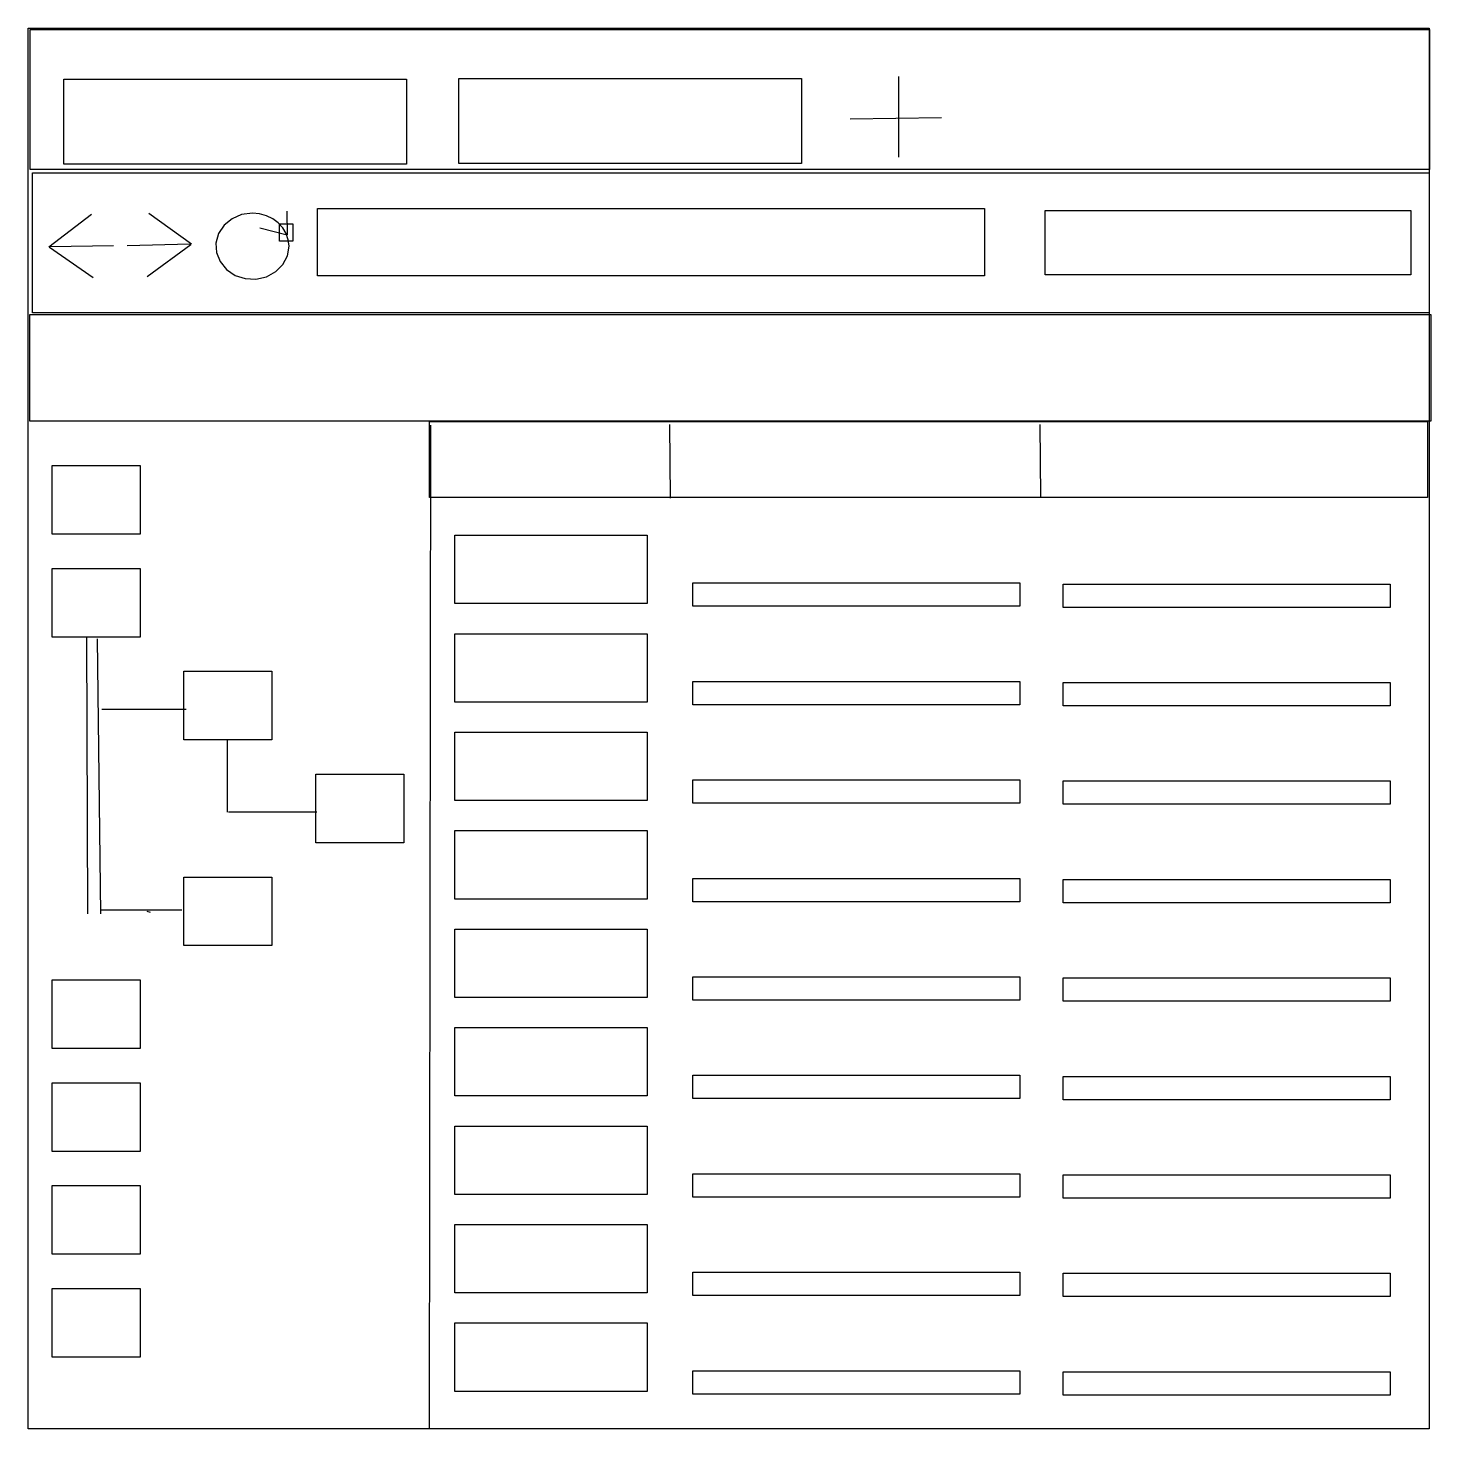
# Model space of a CAD drawing. Extents: x 16 to 241, y 14 to 239.
import ezdxf

# ---------------------------------------------------------------- set-up
doc = ezdxf.new("R2010")
doc.units = 0

msp = doc.modelspace()

# ---------------------------------------------------------------- linework, layer by layer
at = {"layer": 'Layer 1'}
for p, q in [((15.622904, 239.051199), (240.622904, 239.051199)), ((15.622904, 14.051199), (15.622904, 239.051199)), ((240.622904, 239.051199), (240.622904, 14.051199)), ((15.938021, 238.796502), (240.662131, 238.796502)), ((15.938021, 216.316411), (15.938021, 238.796502)), ((240.662131, 238.796502), (240.662131, 216.316411)), ((21.394562, 230.830282), (76.421986, 230.830282)), ((21.394562, 217.18208), (21.394562, 230.830282)), ((76.421986, 230.830282), (76.421986, 217.18208)), ((84.816246, 230.927874), (139.84367, 230.927874)), ((84.816246, 217.279672), (84.816246, 230.927874)), ((139.84367, 230.927874), (139.84367, 217.279672)), ((155.47815, 218.291739), (155.47815, 231.268656)), ((147.64303, 224.452398), (162.33388, 224.697246)), ((240.662131, 216.316411), (15.938021, 216.316411)), ((76.421986, 217.18208), (21.394562, 217.18208)), ((139.84367, 217.279672), (84.816246, 217.279672)), ((16.315874, 215.803894), (240.651204, 215.803894)), ((16.315874, 193.32303), (16.315874, 215.803894)), ((240.651204, 215.803894), (240.651204, 193.32303)), ((57.188662, 209.623721), (57.231942, 205.858073)), ((62.091331, 210.053387), (169.242531, 210.053387)), ((62.091331, 199.259244), (62.091331, 210.053387)), ((169.242531, 210.053387), (169.242531, 199.259244)), ((178.94019, 209.737606), (237.687718, 209.737606)), ((178.94019, 199.403269), (178.94019, 209.737606)), ((237.687718, 209.737606), (237.687718, 199.403269)), ((25.816394, 209.115187), (18.977628, 203.877905)), ((35.033736, 209.344231), (41.872502, 204.383161)), ((47.109273, 207.394886), (46.209947, 206.047597)), ((48.378012, 208.427155), (47.109273, 207.394886)), ((49.92233, 209.08793), (48.378012, 208.427155)), ((51.648394, 209.320738), (49.92233, 209.08793)), ((52.802162, 209.217916), (51.648394, 209.320738)), ((51.648394, 209.320738), (51.648394, 209.320738)), ((53.901072, 208.917131), (52.802162, 209.217916)), ((54.914245, 208.429905), (53.901072, 208.917131)), ((55.810801, 207.767757), (54.914245, 208.429905)), ((56.54592, 206.960198), (55.810801, 207.767757)), ((56.020011, 207.632689), (58.140894, 207.632689)), ((56.020011, 204.819273), (56.020011, 207.632689)), ((58.140894, 207.632689), (58.140894, 204.819273)), ((46.209947, 206.047597), (45.788201, 204.522125)), ((52.86033, 206.940155), (57.231945, 205.81479)), ((57.086841, 206.047597), (56.54592, 206.960198)), ((57.420773, 205.05777), (57.086841, 206.047597)), ((57.534926, 204.01853), (57.420773, 205.05777)), ((26.076094, 198.943606), (19.064195, 203.791339)), ((29.322344, 204.051038), (19.194045, 203.921189)), ((31.527886, 204.13848), (41.656185, 204.417704)), ((34.774136, 199.162161), (41.786035, 204.293098)), ((45.788201, 204.522125), (45.87497, 202.984121)), ((45.87497, 202.984121), (46.448237, 201.533281)), ((58.140894, 204.819273), (56.020011, 204.819273)), ((57.276462, 202.463803), (57.534926, 204.01853)), ((46.448237, 201.533281), (47.485987, 200.269303)), ((55.396838, 199.929984), (56.542867, 201.072781)), ((56.542867, 201.072781), (57.276462, 202.463803)), ((47.485987, 200.269303), (48.889261, 199.334565)), ((48.889261, 199.334565), (50.499989, 198.818203)), ((50.499989, 198.818203), (52.207487, 198.740047)), ((52.207487, 198.740047), (53.901072, 199.119929)), ((53.901072, 199.119929), (55.396838, 199.929984)), ((169.242531, 199.259244), (62.091331, 199.259244)), ((237.687718, 199.403269), (178.94019, 199.403269)), ((15.92806, 193.020004), (240.91695, 193.020004)), ((15.92806, 175.906631), (15.92806, 193.020004)), ((240.651204, 193.32303), (16.315874, 193.32303)), ((240.91695, 193.020004), (240.91695, 175.906631)), ((240.91695, 175.906631), (15.92806, 175.906631)), ((80.090401, 175.858498), (240.370861, 175.858498)), ((80.090401, 163.647004), (80.090401, 175.858498)), ((240.370861, 175.858498), (240.370861, 163.647004)), ((80.253462, 175.261263), (80.033339, 14.25447)), ((118.61586, 175.397476), (118.74571, 163.537843)), ((178.09136, 175.354193), (178.22121, 163.754259)), ((19.49144, 168.779961), (33.622148, 168.779961)), ((19.49144, 157.765656), (19.49144, 168.779961)), ((33.622148, 168.779961), (33.622148, 157.765656)), ((240.370861, 163.647004), (80.090401, 163.647004)), ((33.622148, 157.765656), (19.49144, 157.765656)), ((84.142555, 157.590778), (115.033212, 157.590778)), ((84.142555, 146.606725), (84.142555, 157.590778)), ((115.033212, 157.590778), (115.033212, 146.606725)), ((19.49144, 152.25861), (33.622148, 152.25861)), ((19.49144, 141.244305), (19.49144, 152.25861)), ((33.622148, 152.25861), (33.622148, 141.244305)), ((122.40809, 149.9234), (174.914922, 149.9234)), ((122.40809, 146.176468), (122.40809, 149.9234)), ((174.914922, 149.9234), (174.914922, 146.176468)), ((181.86691, 149.75027), (234.373738, 149.75027)), ((181.86691, 146.003339), (181.86691, 149.75027)), ((234.373738, 149.75027), (234.373738, 146.003339)), ((115.033212, 146.606725), (84.142555, 146.606725)), ((174.914922, 146.176468), (122.40809, 146.176468)), ((234.373738, 146.003339), (181.86691, 146.003339)), ((33.622148, 141.244305), (19.49144, 141.244305)), ((25.006661, 141.29021), (25.179794, 96.79495)), ((26.737994, 140.94395), (27.257392, 96.79495)), ((84.142555, 141.775778), (115.033212, 141.775778)), ((84.142555, 130.791725), (84.142555, 141.775778)), ((115.033212, 141.775778), (115.033212, 130.791725)), ((40.658112, 135.73724), (54.78882, 135.73724)), ((40.658112, 124.722935), (40.658112, 135.73724)), ((54.78882, 135.73724), (54.78882, 124.722935)), ((122.40809, 134.1084), (174.914922, 134.1084)), ((122.40809, 130.361468), (122.40809, 134.1084)), ((174.914922, 134.1084), (174.914922, 130.361468)), ((181.86691, 133.93527), (234.373738, 133.93527)), ((181.86691, 130.188339), (181.86691, 133.93527)), ((234.373738, 133.93527), (234.373738, 130.188339)), ((115.033212, 130.791725), (84.142555, 130.791725)), ((27.456682, 129.65333), (40.994698, 129.65333)), ((174.914922, 130.361468), (122.40809, 130.361468)), ((234.373738, 130.188339), (181.86691, 130.188339)), ((54.78882, 124.722935), (40.658112, 124.722935)), ((47.622835, 124.65932), (47.622835, 113.09027)), ((84.142555, 125.961778), (115.033212, 125.961778)), ((84.142555, 114.977725), (84.142555, 125.961778)), ((115.033212, 125.961778), (115.033212, 114.977725)), ((61.824783, 119.21588), (75.955491, 119.21588)), ((61.824783, 108.201575), (61.824783, 119.21588)), ((75.955491, 119.21588), (75.955491, 108.201575)), ((122.40809, 118.2944), (174.914922, 118.2944)), ((122.40809, 114.547468), (122.40809, 118.2944)), ((174.914922, 118.2944), (174.914922, 114.547468)), ((181.86691, 118.12127), (234.373738, 118.12127)), ((181.86691, 114.374339), (181.86691, 118.12127)), ((234.373738, 118.12127), (234.373738, 114.374339)), ((115.033212, 114.977725), (84.142555, 114.977725)), ((47.806472, 113.15149), (61.988114, 113.15149)), ((174.914922, 114.547468), (122.40809, 114.547468)), ((234.373738, 114.374339), (181.86691, 114.374339)), ((75.955491, 108.201575), (61.824783, 108.201575)), ((84.142555, 110.146778), (115.033212, 110.146778)), ((84.142555, 99.162725), (84.142555, 110.146778)), ((115.033212, 110.146778), (115.033212, 99.162725)), ((40.658112, 102.69453), (54.78882, 102.69453)), ((40.658112, 91.680225), (40.658112, 102.69453)), ((54.78882, 102.69453), (54.78882, 91.680225)), ((122.40809, 102.4794), (174.914922, 102.4794)), ((122.40809, 98.732468), (122.40809, 102.4794)), ((174.914922, 102.4794), (174.914922, 98.732468)), ((181.86691, 102.30627), (234.373738, 102.30627)), ((181.86691, 98.559339), (181.86691, 102.30627)), ((234.373738, 102.30627), (234.373738, 98.559339)), ((115.033212, 99.162725), (84.142555, 99.162725)), ((27.334257, 97.44539), (40.312667, 97.44539)), ((35.291801, 96.99155), (34.740894, 97.17519)), ((174.914922, 98.732468), (122.40809, 98.732468)), ((234.373738, 98.559339), (181.86691, 98.559339)), ((84.142555, 94.331778), (115.033212, 94.331778)), ((84.142555, 83.347725), (84.142555, 94.331778)), ((115.033212, 94.331778), (115.033212, 83.347725)), ((54.78882, 91.680225), (40.658112, 91.680225)), ((19.49144, 86.17317), (33.622148, 86.17317)), ((19.49144, 75.158865), (19.49144, 86.17317)), ((33.622148, 86.17317), (33.622148, 75.158865)), ((122.40809, 86.6644), (174.914922, 86.6644)), ((122.40809, 82.917468), (122.40809, 86.6644)), ((174.914922, 86.6644), (174.914922, 82.917468)), ((181.86691, 86.49127), (234.373738, 86.49127)), ((181.86691, 82.744339), (181.86691, 86.49127)), ((234.373738, 86.49127), (234.373738, 82.744339)), ((115.033212, 83.347725), (84.142555, 83.347725)), ((174.914922, 82.917468), (122.40809, 82.917468)), ((234.373738, 82.744339), (181.86691, 82.744339)), ((84.142555, 78.516778), (115.033212, 78.516778)), ((84.142555, 67.532725), (84.142555, 78.516778)), ((115.033212, 78.516778), (115.033212, 67.532725)), ((33.622148, 75.158865), (19.49144, 75.158865)), ((122.40809, 70.8494), (174.914922, 70.8494)), ((122.40809, 67.102468), (122.40809, 70.8494)), ((174.914922, 70.8494), (174.914922, 67.102468)), ((181.86691, 70.67627), (234.373738, 70.67627)), ((181.86691, 66.929339), (181.86691, 70.67627)), ((234.373738, 70.67627), (234.373738, 66.929339)), ((19.49144, 69.65181), (33.622148, 69.65181)), ((19.49144, 58.637505), (19.49144, 69.65181)), ((33.622148, 69.65181), (33.622148, 58.637505)), ((115.033212, 67.532725), (84.142555, 67.532725)), ((174.914922, 67.102468), (122.40809, 67.102468)), ((234.373738, 66.929339), (181.86691, 66.929339)), ((84.142555, 62.701778), (115.033212, 62.701778)), ((84.142555, 51.717725), (84.142555, 62.701778)), ((115.033212, 62.701778), (115.033212, 51.717725)), ((33.622148, 58.637505), (19.49144, 58.637505)), ((122.40809, 55.0344), (174.914922, 55.0344)), ((122.40809, 51.287468), (122.40809, 55.0344)), ((174.914922, 55.0344), (174.914922, 51.287468)), ((181.86691, 54.86127), (234.373738, 54.86127)), ((181.86691, 51.114339), (181.86691, 54.86127)), ((234.373738, 54.86127), (234.373738, 51.114339)), ((19.49144, 53.13046), (33.622148, 53.13046)), ((19.49144, 42.116155), (19.49144, 53.13046)), ((33.622148, 53.13046), (33.622148, 42.116155)), ((115.033212, 51.717725), (84.142555, 51.717725)), ((174.914922, 51.287468), (122.40809, 51.287468)), ((234.373738, 51.114339), (181.86691, 51.114339)), ((84.142555, 46.886778), (115.033212, 46.886778)), ((84.142555, 35.902725), (84.142555, 46.886778)), ((115.033212, 46.886778), (115.033212, 35.902725)), ((33.622148, 42.116155), (19.49144, 42.116155)), ((122.40809, 39.2194), (174.914922, 39.2194)), ((122.40809, 35.472468), (122.40809, 39.2194)), ((174.914922, 39.2194), (174.914922, 35.472468)), ((181.86691, 39.04627), (234.373738, 39.04627)), ((181.86691, 35.299339), (181.86691, 39.04627)), ((234.373738, 39.04627), (234.373738, 35.299339)), ((19.49144, 36.6091), (33.622148, 36.6091)), ((19.49144, 25.594795), (19.49144, 36.6091)), ((33.622148, 36.6091), (33.622148, 25.594795)), ((115.033212, 35.902725), (84.142555, 35.902725)), ((174.914922, 35.472468), (122.40809, 35.472468)), ((234.373738, 35.299339), (181.86691, 35.299339)), ((84.142555, 31.072778), (115.033212, 31.072778)), ((84.142555, 20.088725), (84.142555, 31.072778)), ((115.033212, 31.072778), (115.033212, 20.088725)), ((33.622148, 25.594795), (19.49144, 25.594795)), ((122.40809, 23.4054), (174.914922, 23.4054)), ((122.40809, 19.658468), (122.40809, 23.4054)), ((174.914922, 23.4054), (174.914922, 19.658468)), ((181.86691, 23.23227), (234.373738, 23.23227)), ((181.86691, 19.485339), (181.86691, 23.23227)), ((234.373738, 23.23227), (234.373738, 19.485339)), ((115.033212, 20.088725), (84.142555, 20.088725)), ((174.914922, 19.658468), (122.40809, 19.658468)), ((234.373738, 19.485339), (181.86691, 19.485339)), ((240.622904, 14.051199), (15.622904, 14.051199))]:
    msp.add_line(p, q, dxfattribs=at)

doc.saveas('drawing.dxf')
